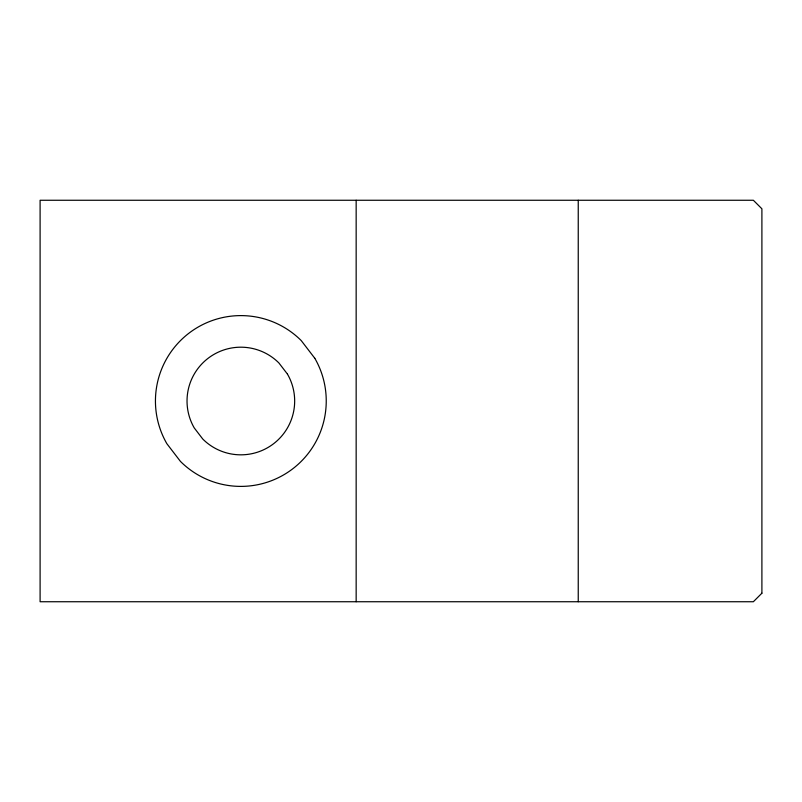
<?xml version="1.0" encoding="UTF-8"?>
<svg xmlns="http://www.w3.org/2000/svg" width="802" height="802" viewBox="0 0 802 802"><rect width="100%" height="100%" fill="white"/><g stroke="black" fill="none" stroke-linecap="round" stroke-linejoin="round"><path stroke-width="1.2" d="M578.242 200.259L578.242 601.741M356.158 200.259L356.158 601.741M761.9 593.199L753.359 601.741L40.1 601.741L40.1 200.259L753.359 200.259L761.9 208.801L761.9 593.199M314.815 358.293L301.241 340.599A85.423 85.423 0 0 0 166.866 443.707L180.44 461.401A85.423 85.423 0 0 0 314.815 358.293M287.447 374.093L278.885 362.945A53.814 53.814 0 0 0 194.234 427.907L202.786 439.055A53.814 53.814 0 0 0 287.447 374.093"/></g></svg>
